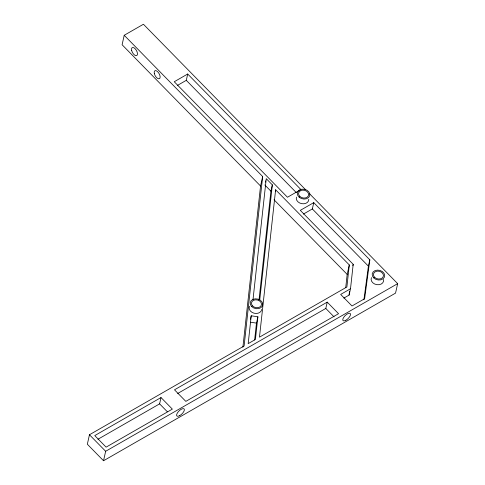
<?xml version="1.0" encoding="UTF-8"?>
<svg xmlns="http://www.w3.org/2000/svg" width="485" height="485" viewBox="0 0 485 485"><rect width="100%" height="100%" fill="white"/><g stroke="black" fill="none" stroke-linecap="round" stroke-linejoin="round"><path stroke-width="0.73" d="M242.9 347.163L260.548 186.016L262.664 176.546L124.215 35.278L143.427 24.25L305.501 189.617M262.664 176.546L244.107 345.981L89.458 434.76L87.342 444.23L103.535 460.75L395.542 293.122L397.658 283.652L309.206 193.4M251.236 315.783L248.181 343.641L255.401 339.494L257.887 316.814L251.236 315.783L250.448 319.288M253.024 299.451L266.253 178.668L272.34 184.876L259.754 299.73M254.631 339.955L256.474 323.125L257.887 316.814M259.002 300.039L270.927 191.193L272.34 184.876M275.619 189.762L259.475 337.16L346.884 286.981L349.297 264.937L275.619 189.762L275.298 191.217M345.732 287.629L347.181 274.407L349.297 264.937M343.847 298.099L349.097 295.086L349.503 291.376M350.509 288.769L353.189 264.313L300.312 210.357L313.759 202.639L369.825 259.845L364.617 298.742L352.001 305.986L340.67 294.419L350.509 288.769L349.097 295.086M363.908 299.821L368.412 266.162L369.825 259.845M124.215 35.278L122.099 44.747L260.548 186.016M177.328 85.481L186.295 80.334L187.701 74.017L300.912 189.532L287.459 197.249L174.254 81.741L187.701 74.017M103.535 460.75L105.651 451.28L397.658 283.652M97.952 439.258L159.601 403.866L161.014 397.554L172.351 409.122L106.106 447.146L94.769 435.585L161.014 397.554M265.471 182.178L265.78 180.778M303.38 214.097L312.346 208.95L313.759 202.639M177.674 393.493L325.811 308.454L327.223 302.137L338.554 313.704L185.828 401.38L174.497 389.813L327.223 302.137M352.874 265.713L353.189 264.313M250.563 322.21L256.474 323.125M186.295 80.334L296.323 192.606M312.346 208.95L368.412 266.162M264.84 184.985L270.927 191.193M274.037 199.771L347.181 274.407M325.811 308.454L334.056 316.863M159.601 403.866L167.331 411.753M89.458 434.76L105.651 451.28M261.67 309.478A6.341 4.886 12.6 0 1 254.067 313.207A6.341 4.886 12.6 0 1 249.508 306.308M308.812 199.329A6.341 4.886 12.6 0 1 301.797 203.676A6.341 4.886 12.6 0 1 296.444 197.092M383.556 279.481A6.341 4.886 12.6 0 1 376.839 284.671A6.341 4.886 12.6 0 1 371.468 277.602M179.771 415.609A5.074 2.085 -44.4 0 0 184.154 408.964A5.074 2.085 -44.4 0 0 177.504 412.783A5.074 2.085 -44.4 0 0 179.771 415.609M345.944 320.215A5.074 2.085 -44.4 0 0 350.328 313.571A5.074 2.085 -44.4 0 0 343.677 317.39A5.074 2.085 -44.4 0 0 345.944 320.215M374.59 277.274A5.074 3.91 12.6 0 0 383.156 276.826A5.074 3.91 12.6 0 0 377.548 271.103A5.074 3.91 12.6 0 0 374.59 277.274M299.748 196.31A5.074 3.91 12.6 0 0 308.314 195.867A5.074 3.91 12.6 0 0 302.707 190.138A5.074 3.91 12.6 0 0 299.748 196.31M252.63 305.98A5.074 3.91 12.6 0 0 261.197 305.532A5.074 3.91 12.6 0 0 255.589 299.809A5.074 3.91 12.6 0 0 252.63 305.98M299.209 197.256A6.341 4.886 12.6 0 0 309.679 195.855A6.341 4.886 12.6 0 0 301.882 189.205A6.341 4.886 12.6 0 0 299.209 197.256M373.632 277.826A6.341 4.886 12.6 0 0 384.338 277.262A6.341 4.886 12.6 0 0 377.33 270.109A6.341 4.886 12.6 0 0 373.632 277.826M251.666 306.532A6.341 4.886 12.6 0 0 262.379 305.974A6.341 4.886 12.6 0 0 255.365 298.815A6.341 4.886 12.6 0 0 251.666 306.532M154.321 73.556A4.565 2.225 60.1 0 0 159.371 78.703A4.565 2.225 60.1 0 0 157.801 71.871A4.565 2.225 60.1 0 0 154.321 73.556M131.653 50.422A4.565 2.225 60.1 0 0 136.703 55.575A4.565 2.225 60.1 0 0 135.127 48.736A4.565 2.225 60.1 0 0 131.653 50.422"/></g></svg>
